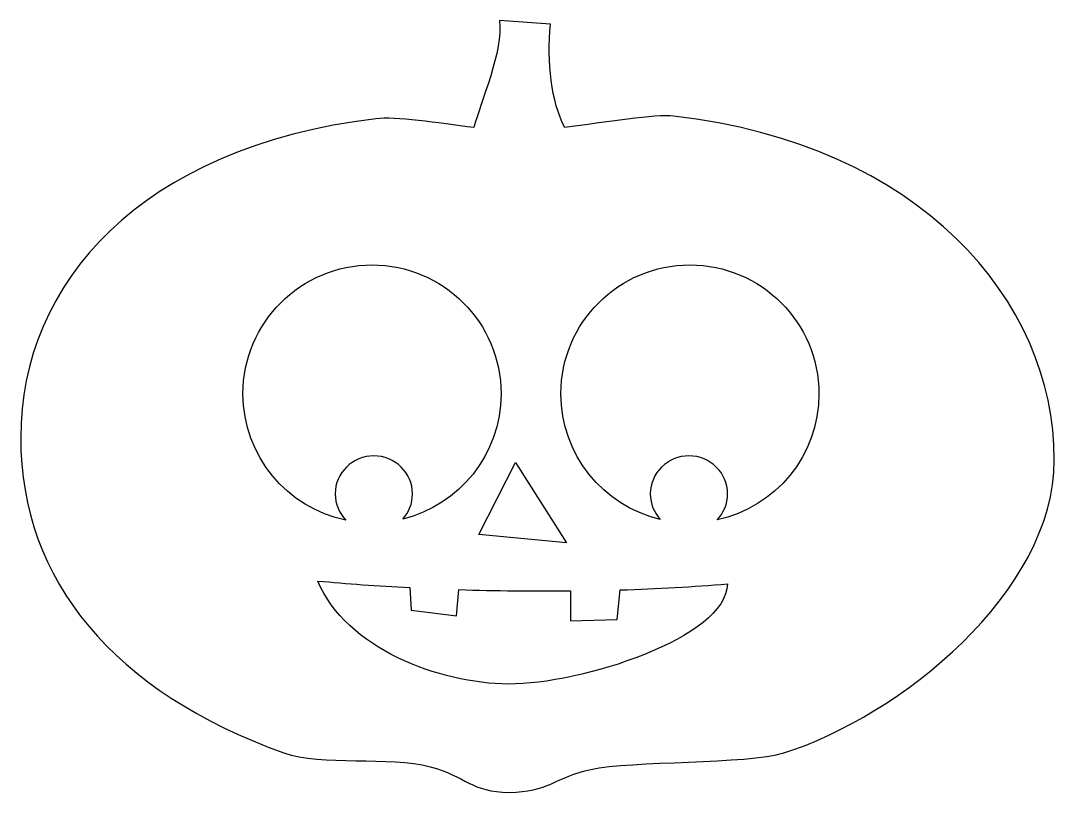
# Model space of a CAD drawing. Header units: inches. Extents: x -42.12 to -33.71, y 8.85 to 15.14.
import ezdxf

# ---------------------------------------------------------------- set-up
doc = ezdxf.new("R2010")
doc.units = ezdxf.units.IN
doc.header["$MEASUREMENT"] = 0
doc.layers.add('Layer 1', color=7, linetype='Continuous')

msp = doc.modelspace()

# ---------------------------------------------------------------- linework, layer by layer
at = {"layer": 'Layer 1', "color": 30}
for points, knots in [([(-37.6925, 14.267), (-37.3688, 14.3111), (-36.9461, 14.3769), (-36.806, 14.3609), (-36.806, 14.3609), (-34.808, 14.1327), (-33.7086, 12.8678), (-33.7086, 11.561), (-33.7086, 11.561), (-33.7086, 10.4845), (-34.9681, 9.473), (-35.9088, 9.1766), (-35.9088, 9.1766), (-36.205, 9.0833), (-37.1566, 9.1129), (-37.4787, 9.042), (-37.4787, 9.042), (-37.7625, 8.9797), (-37.8336, 8.855), (-38.1433, 8.855), (-38.1433, 8.855), (-38.453, 8.855), (-38.4971, 8.9868), (-38.7863, 9.0636), (-38.7863, 9.0636), (-39.1182, 9.1517), (-39.6749, 9.068), (-39.9769, 9.1763), (-39.9769, 9.1763), (-41.3559, 9.6706), (-42.1191, 10.578), (-42.1191, 11.7417), (-42.1191, 11.7417), (-42.1191, 13.0052), (-41.1402, 14.1075), (-39.2283, 14.3396), (-39.2283, 14.3396), (-39.0754, 14.3581), (-38.7252, 14.3061), (-38.4312, 14.2675), (-38.4312, 14.2675), (-38.3784, 14.4723), (-38.1884, 14.8971), (-38.2243, 15.1381), (-38.2243, 15.1381), (-38.2243, 15.1381), (-37.8071, 15.1103), (-37.8071, 15.1103), (-37.8071, 15.1103), (-37.8394, 14.7949), (-37.8013, 14.483), (-37.6925, 14.267)], [0, 0, 0, 0, 0.076923, 0.076923, 0.076923, 0.076923, 0.153846, 0.153846, 0.153846, 0.153846, 0.230769, 0.230769, 0.230769, 0.230769, 0.307692, 0.307692, 0.307692, 0.307692, 0.384615, 0.384615, 0.384615, 0.384615, 0.461538, 0.461538, 0.461538, 0.461538, 0.538462, 0.538462, 0.538462, 0.538462, 0.615385, 0.615385, 0.615385, 0.615385, 0.692308, 0.692308, 0.692308, 0.692308, 0.769231, 0.769231, 0.769231, 0.769231, 0.846154, 0.846154, 0.846154, 0.846154, 0.923077, 0.923077, 0.923077, 0.923077, 1, 1, 1, 1]), ([(-39.2455, 11.5946), (-39.0719, 11.5946), (-38.9311, 11.456), (-38.9311, 11.285), (-38.9311, 11.285), (-38.9311, 11.2063), (-38.9609, 11.1344), (-39.0101, 11.0798), (-39.0101, 11.0798), (-38.5511, 11.1921), (-38.2104, 11.6061), (-38.2104, 12.0996), (-38.2104, 12.0996), (-38.2104, 12.6793), (-38.6805, 13.1495), (-39.2603, 13.1495), (-39.2603, 13.1495), (-39.84, 13.1495), (-40.3102, 12.6793), (-40.3102, 12.0996), (-40.3102, 12.0996), (-40.3102, 11.5927), (-39.9508, 11.1696), (-39.473, 11.0713), (-39.473, 11.0713), (-39.5269, 11.1269), (-39.56, 11.2021), (-39.56, 11.285), (-39.56, 11.285), (-39.56, 11.456), (-39.4191, 11.5946), (-39.2455, 11.5946)], [0, 0, 0, 0, 0.125, 0.125, 0.125, 0.125, 0.25, 0.25, 0.25, 0.25, 0.375, 0.375, 0.375, 0.375, 0.5, 0.5, 0.5, 0.5, 0.625, 0.625, 0.625, 0.625, 0.75, 0.75, 0.75, 0.75, 0.875, 0.875, 0.875, 0.875, 1, 1, 1, 1]), ([(-36.6815, 11.5946), (-36.5078, 11.5946), (-36.367, 11.456), (-36.367, 11.285), (-36.367, 11.285), (-36.367, 11.2031), (-36.3994, 11.1286), (-36.4522, 11.0732), (-36.4522, 11.0732), (-35.9788, 11.175), (-35.6238, 11.5959), (-35.6238, 12.0996), (-35.6238, 12.0996), (-35.6238, 12.6793), (-36.094, 13.1495), (-36.6737, 13.1495), (-36.6737, 13.1495), (-37.2535, 13.1495), (-37.7237, 12.6793), (-37.7237, 12.0996), (-37.7237, 12.0996), (-37.7237, 11.6028), (-37.3785, 11.1866), (-36.9149, 11.0776), (-36.9149, 11.0776), (-36.9653, 11.1325), (-36.9959, 11.2052), (-36.9959, 11.285), (-36.9959, 11.285), (-36.9959, 11.456), (-36.8551, 11.5946), (-36.6815, 11.5946)], [0, 0, 0, 0, 0.125, 0.125, 0.125, 0.125, 0.25, 0.25, 0.25, 0.25, 0.375, 0.375, 0.375, 0.375, 0.5, 0.5, 0.5, 0.5, 0.625, 0.625, 0.625, 0.625, 0.75, 0.75, 0.75, 0.75, 0.875, 0.875, 0.875, 0.875, 1, 1, 1, 1]), ([(-38.0928, 11.5411), (-38.0928, 11.5411), (-38.3916, 10.9549), (-38.3916, 10.9549), (-38.3916, 10.9549), (-38.3916, 10.9549), (-37.679, 10.886), (-37.679, 10.886), (-37.679, 10.886), (-37.679, 10.886), (-38.0928, 11.5411), (-38.0928, 11.5411)], [0, 0, 0, 0, 0.333333, 0.333333, 0.333333, 0.333333, 0.666667, 0.666667, 0.666667, 0.666667, 1, 1, 1, 1]), ([(-37.24, 10.5033), (-37.24, 10.5033), (-37.2669, 10.2618), (-37.2669, 10.2618), (-37.2669, 10.2618), (-37.2669, 10.2618), (-37.6442, 10.2521), (-37.6442, 10.2521), (-37.6442, 10.2521), (-37.6442, 10.2521), (-37.6442, 10.4953), (-37.6442, 10.4953), (-37.6442, 10.4953), (-37.9474, 10.4924), (-38.2542, 10.4961), (-38.5541, 10.5057), (-38.5541, 10.5057), (-38.5541, 10.5057), (-38.5731, 10.2908), (-38.5731, 10.2908), (-38.5731, 10.2908), (-38.5731, 10.2908), (-38.9407, 10.3392), (-38.9407, 10.3392), (-38.9407, 10.3392), (-38.9407, 10.3392), (-38.9534, 10.5223), (-38.9534, 10.5223), (-38.9534, 10.5223), (-39.2145, 10.5357), (-39.4665, 10.5536), (-39.7018, 10.5757), (-39.7018, 10.5757), (-39.472, 10.024), (-38.7107, 9.7409), (-38.1502, 9.7366), (-38.1502, 9.7366), (-37.5694, 9.7323), (-36.3726, 10.1121), (-36.3688, 10.5527), (-36.3688, 10.5527), (-36.6437, 10.5287), (-36.9377, 10.5125), (-37.24, 10.5033)], [0, 0, 0, 0, 0.090909, 0.090909, 0.090909, 0.090909, 0.181818, 0.181818, 0.181818, 0.181818, 0.272727, 0.272727, 0.272727, 0.272727, 0.363636, 0.363636, 0.363636, 0.363636, 0.454545, 0.454545, 0.454545, 0.454545, 0.545455, 0.545455, 0.545455, 0.545455, 0.636364, 0.636364, 0.636364, 0.636364, 0.727273, 0.727273, 0.727273, 0.727273, 0.818182, 0.818182, 0.818182, 0.818182, 0.909091, 0.909091, 0.909091, 0.909091, 1, 1, 1, 1])]:
    msp.add_open_spline(points, degree=3, knots=knots, dxfattribs=at)

doc.saveas('drawing.dxf')
